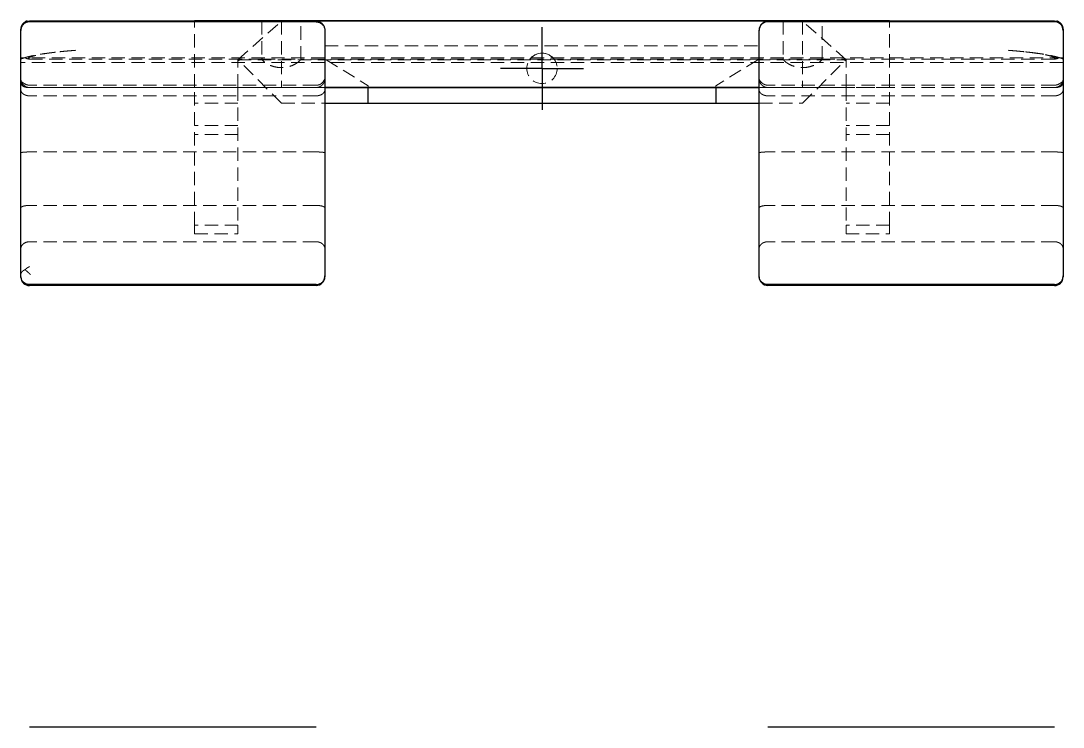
# Model space of a CAD drawing. Header units: millimetres. Extents: x 33 to 236, y 11 to 171.
# Drawn here: x 33.3 to 132.7, y 103.2 to 170.6 of the extents above; entities that cross this region are included whole.
import ezdxf

# ---------------------------------------------------------------- set-up
doc = ezdxf.new("R2010")
doc.units = ezdxf.units.MM
doc.linetypes.add('HIDDEN', pattern=[1.905, 1.27, -0.635])
doc.layers.add('10', color=7, linetype='Continuous')

# ---------------------------------------------------------------- blocks, each defined once
blk = doc.blocks.new('SW_CENTERMARKSYMBOL_2')
at = {"layer": '10', "color": 0}
for p, q in [((0, 2.5), (0, 3.951)), ((0, 0), (0, 2.5)), ((-2.5, 0), (-3.951, 0)), ((0, 0), (-2.5, 0)), ((0, 0), (0, -2.5)), ((0, 0), (2.5, 0)), ((2.5, 0), (3.951, 0)), ((0, -2.5), (0, -3.951))]:
    blk.add_line(p, q, dxfattribs=at)

msp = doc.modelspace()

# ---------------------------------------------------------------- linework, layer by layer
at = {"color": 7, "linetype": 'Continuous', "lineweight": 25}
for p, q in [((33.869, 170.6), (34.093, 170.6)), ((49.843, 170.6), (34.093, 170.6)), ((61.448, 170.535), (34.093, 170.535)), ((49.843, 170.589), (49.843, 170.625)), ((116.157, 170.625), (49.843, 170.625)), ((107.868, 170.6), (58.132, 170.6)), ((131.907, 170.535), (104.552, 170.535)), ((116.157, 170.589), (116.157, 170.625)), ((131.907, 170.6), (116.157, 170.6)), ((131.907, 170.6), (132.131, 170.6)), ((33.264, 169.706), (33.264, 169.816)), ((33.264, 162.208), (33.264, 169.706)), ((62.277, 169.745), (62.277, 169.707)), ((62.277, 169.707), (62.277, 162.208)), ((103.723, 169.707), (103.723, 169.745)), ((103.723, 162.208), (103.723, 169.707)), ((132.736, 169.816), (132.736, 169.707)), ((132.736, 169.707), (132.736, 162.208)), ((103.723, 164.26), (62.277, 164.26)), ((103.723, 164.259), (62.277, 164.259)), ((62.277, 164.255), (103.723, 164.255)), ((66.421, 162.769), (66.421, 164.255)), ((99.579, 164.255), (99.579, 162.769)), ((33.264, 152.139), (33.264, 162.208)), ((62.277, 162.769), (66.421, 162.769)), ((62.277, 162.208), (62.277, 152.139)), ((66.421, 162.769), (99.579, 162.769)), ((99.579, 162.769), (103.723, 162.769)), ((103.723, 152.139), (103.723, 162.208)), ((132.736, 162.208), (132.736, 152.139)), ((33.264, 146.278), (33.264, 152.139)), ((62.277, 152.139), (62.277, 146.278)), ((103.723, 146.278), (103.723, 152.139)), ((132.736, 152.139), (132.736, 146.278)), ((33.264, 146.178), (33.264, 146.278)), ((62.277, 146.278), (62.277, 146.201)), ((103.723, 146.201), (103.723, 146.278)), ((132.736, 146.278), (132.736, 146.178)), ((61.448, 145.45), (34.093, 145.45)), ((131.907, 145.45), (104.552, 145.45)), ((61.448, 103.209), (34.093, 103.209)), ((131.907, 103.209), (104.552, 103.209))]:
    msp.add_line(p, q, dxfattribs=at)
at = {"color": 7, "linetype": 'HIDDEN', "lineweight": 18}
for p, q in [((58.132, 170.6), (49.843, 170.6)), ((49.843, 164.265), (49.843, 170.589)), ((53.987, 166.914), (58.132, 170.6)), ((56.267, 170.6), (56.267, 166.952)), ((56.267, 170.6), (56.267, 166.914)), ((58.132, 170.6), (58.132, 164.259)), ((59.997, 166.952), (59.997, 170.6)), ((59.997, 166.914), (59.997, 170.6)), ((61.448, 170.589), (104.552, 170.589)), ((106.003, 170.6), (106.003, 166.952)), ((106.003, 170.6), (106.003, 166.914)), ((116.157, 170.6), (107.868, 170.6)), ((107.868, 170.6), (107.868, 164.259)), ((112.013, 166.914), (107.868, 170.6)), ((109.733, 166.952), (109.733, 170.6)), ((109.733, 166.914), (109.733, 170.6)), ((116.157, 164.265), (116.157, 170.589)), ((62.277, 169.76), (62.277, 169.745)), ((103.723, 169.745), (103.723, 169.76)), ((62.277, 168.226), (103.723, 168.226)), ((62.277, 168.226), (103.723, 168.226)), ((132.736, 167.11), (33.264, 167.11)), ((132.736, 166.656), (33.264, 166.656)), ((56.276, 166.981), (34.093, 166.981)), ((53.987, 164.265), (53.987, 166.914)), ((53.987, 166.914), (112.013, 166.914)), ((53.987, 166.914), (112.013, 166.914)), ((53.987, 164.255), (53.987, 166.914)), ((58.132, 162.769), (53.987, 166.914)), ((56.267, 167.11), (56.267, 166.958)), ((56.28, 166.982), (59.984, 166.982)), ((59.984, 166.982), (59.98, 166.952)), ((106.016, 166.982), (59.984, 166.982)), ((106.012, 166.981), (59.988, 166.981)), ((59.997, 166.951), (59.997, 167.11)), ((62.388, 166.914), (62.277, 166.982)), ((62.388, 166.914), (66.421, 164.427)), ((103.612, 166.914), (99.579, 164.427)), ((103.612, 166.914), (103.723, 166.982)), ((106.003, 167.11), (106.003, 166.951)), ((109.72, 166.982), (106.016, 166.982)), ((106.016, 166.982), (106.02, 166.952)), ((107.868, 162.769), (112.013, 166.914)), ((131.907, 166.981), (109.724, 166.981)), ((109.733, 166.958), (109.733, 167.11)), ((112.013, 164.265), (112.013, 166.914)), ((112.013, 164.255), (112.013, 166.914)), ((61.448, 164.483), (34.093, 164.483)), ((34.093, 164.478), (34.093, 164.474)), ((61.448, 164.264), (34.093, 164.264)), ((62.277, 164.26), (34.093, 164.26)), ((116.157, 164.265), (49.843, 164.265)), ((112.013, 164.265), (53.987, 164.265)), ((53.987, 164.255), (62.277, 164.255)), ((62.277, 164.259), (58.132, 164.259)), ((104.552, 164.264), (61.448, 164.264)), ((66.421, 164.255), (66.421, 164.427)), ((99.579, 164.427), (99.579, 164.255)), ((131.907, 164.26), (103.723, 164.26)), ((107.868, 164.259), (103.723, 164.259)), ((103.723, 164.255), (112.013, 164.255)), ((131.907, 164.483), (104.552, 164.483)), ((131.907, 164.264), (104.552, 164.264)), ((131.907, 164.474), (131.907, 164.478)), ((61.448, 163.468), (34.093, 163.468)), ((131.907, 163.468), (104.552, 163.468)), ((53.987, 162.769), (49.843, 162.769)), ((58.132, 162.769), (62.277, 162.769)), ((103.723, 162.769), (107.868, 162.769)), ((116.157, 162.769), (112.013, 162.769)), ((53.987, 160.649), (49.843, 160.649)), ((116.157, 160.649), (112.013, 160.649)), ((53.987, 159.776), (49.843, 159.776)), ((116.157, 159.776), (112.013, 159.776)), ((61.448, 158.111), (34.093, 158.111)), ((131.907, 158.111), (104.552, 158.111)), ((61.448, 153.009), (34.093, 153.009)), ((131.907, 153.009), (104.552, 153.009)), ((53.987, 151.118), (49.843, 151.118)), ((49.843, 150.309), (49.843, 151.118)), ((49.843, 150.309), (53.987, 150.309)), ((53.987, 151.118), (53.987, 150.309)), ((116.157, 151.118), (112.013, 151.118)), ((112.013, 151.118), (112.013, 150.309)), ((112.013, 150.309), (116.157, 150.309)), ((116.157, 150.309), (116.157, 151.118)), ((61.448, 149.539), (34.093, 149.539)), ((131.907, 149.539), (104.552, 149.539))]:
    msp.add_line(p, q, dxfattribs=at)
msp.add_circle((83, 166.085), 1.451, dxfattribs=at)
msp.add_arc((83, 166.085), 1.451, 34.8499, 145.1501, dxfattribs=at)
at = {"color": 7, "linetype": 'Continuous', "lineweight": 25}
for centre, start, end in [((34.093, 146.178), 180.002, 270.002), ((61.448, 146.201), 269.998, 359.998), ((104.552, 146.201), 180.002, 270.002), ((131.907, 146.178), 269.998, 359.998)]:
    msp.add_arc(centre, 0.829, start, end, dxfattribs=at)
at = {"color": 7, "linetype": 'HIDDEN', "lineweight": 18}
for centre, major_axis, ratio, start_param, end_param in [((61.448, 169.76), (0, -0.829), 0.999955, 1.570796, 3.141593), ((104.552, 169.76), (0, 0.829), 0.999955, 0, 1.570796), ((58.132, 166.507), (0, 4.868), 0.38314, 1.446572, 1.473224), ((58.132, 166.507), (0, 4.868), 0.38314, 4.809961, 4.836614), ((107.868, 166.507), (0, 4.868), 0.38314, 1.446572, 1.473224), ((107.868, 166.507), (0, 4.868), 0.38314, 4.809961, 4.836614)]:
    msp.add_ellipse(centre, major_axis=major_axis, ratio=ratio, start_param=start_param, end_param=end_param, dxfattribs=at)
at = {"color": 7, "linetype": 'Continuous', "lineweight": 25}
for centre, start_param, end_param in [((88.695, 138.715), 1.619117, 1.667742), ((77.305, 138.715), 1.473851, 1.522476)]:
    msp.add_ellipse(centre, major_axis=(564.113, 0), ratio=0.011815, start_param=start_param, end_param=end_param, dxfattribs=at)
for points, knots in [([(33.869, 170.6), (33.865, 170.6), (33.859, 170.6), (33.838, 170.595), (33.808, 170.586), (33.769, 170.573), (33.723, 170.553), (33.65, 170.515), (33.528, 170.43), (33.409, 170.295), (33.328, 170.144), (33.276, 169.997), (33.268, 169.88), (33.264, 169.816)], [0, 0, 0, 0, 0.109297, 0.207527, 0.29508, 0.372509, 0.440613, 0.500564, 0.615734, 0.749925, 0.81464, 0.897949, 1, 1, 1, 1]), ([(34.093, 170.535), (34.062, 170.534), (34.001, 170.532), (33.908, 170.516), (33.814, 170.489), (33.721, 170.449), (33.631, 170.397), (33.546, 170.332), (33.468, 170.255), (33.399, 170.164), (33.341, 170.063), (33.298, 169.951), (33.269, 169.831), (33.266, 169.748), (33.264, 169.706)], [0, 0, 0, 0, 0.069933, 0.142302, 0.217108, 0.294351, 0.374031, 0.456147, 0.540699, 0.627688, 0.717113, 0.808973, 0.903269, 1, 1, 1, 1]), ([(61.448, 170.535), (61.477, 170.534), (61.539, 170.532), (61.632, 170.516), (61.729, 170.488), (61.827, 170.446), (61.924, 170.388), (62.016, 170.313), (62.101, 170.222), (62.174, 170.114), (62.23, 169.99), (62.269, 169.853), (62.274, 169.756), (62.277, 169.707)], [0, 0, 0, 0, 0.06836, 0.14123, 0.21861, 0.3005, 0.3869, 0.477811, 0.573231, 0.673161, 0.7776, 0.886546, 1, 1, 1, 1]), ([(104.552, 170.535), (104.335, 170.535), (104.12, 170.446), (103.813, 170.139), (103.723, 169.924), (103.723, 169.707)], [0, 0, 0, 0, 0.5, 0.5, 1, 1, 1, 1]), ([(132.736, 169.707), (132.736, 169.924), (132.647, 170.139), (132.34, 170.446), (132.124, 170.535), (131.907, 170.535)], [0, 0, 0, 0, 0.5, 0.5, 1, 1, 1, 1]), ([(132.736, 169.816), (132.735, 169.845), (132.734, 169.901), (132.721, 169.98), (132.703, 170.051), (132.681, 170.114), (132.658, 170.168), (132.634, 170.215), (132.576, 170.311), (132.472, 170.43), (132.337, 170.524), (132.247, 170.567), (132.188, 170.588), (132.147, 170.599), (132.137, 170.6), (132.131, 170.6)], [0, 0, 0, 0, 0.046102, 0.088742, 0.127926, 0.163664, 0.195972, 0.224866, 0.250373, 0.384503, 0.499719, 0.592459, 0.704957, 0.840226, 1, 1, 1, 1]), ([(34.093, 145.45), (34.062, 145.451), (33.998, 145.453), (33.901, 145.47), (33.801, 145.5), (33.702, 145.545), (33.606, 145.604), (33.515, 145.68), (33.432, 145.772), (33.362, 145.88), (33.307, 146.002), (33.271, 146.136), (33.266, 146.23), (33.264, 146.278)], [0, 0, 0, 0, 0.071531, 0.146906, 0.226138, 0.30924, 0.396221, 0.487091, 0.581857, 0.680525, 0.783102, 0.889592, 1, 1, 1, 1]), ([(61.448, 145.45), (61.479, 145.451), (61.542, 145.453), (61.636, 145.47), (61.731, 145.498), (61.825, 145.538), (61.915, 145.591), (61.999, 145.657), (62.077, 145.735), (62.145, 145.825), (62.201, 145.926), (62.243, 146.037), (62.271, 146.155), (62.275, 146.236), (62.277, 146.278)], [0, 0, 0, 0, 0.0713495, 0.144849, 0.2205111, 0.2983467, 0.378365, 0.4605732, 0.544977, 0.63158, 0.7203841, 0.8113897, 0.9045957, 1, 1, 1, 1]), ([(104.552, 145.45), (104.521, 145.451), (104.457, 145.453), (104.36, 145.47), (104.261, 145.5), (104.162, 145.545), (104.065, 145.604), (103.974, 145.68), (103.892, 145.772), (103.821, 145.88), (103.767, 146.002), (103.73, 146.136), (103.726, 146.23), (103.723, 146.278)], [0, 0, 0, 0, 0.071531, 0.146906, 0.226138, 0.30924, 0.396221, 0.487091, 0.581857, 0.680525, 0.783102, 0.889592, 1, 1, 1, 1]), ([(131.907, 145.45), (132.017, 145.45), (132.125, 145.471), (132.326, 145.555), (132.418, 145.617), (132.57, 145.769), (132.632, 145.862), (132.714, 146.06), (132.736, 146.17), (132.736, 146.278)], [0, 0, 0, 0, 0.25, 0.25, 0.5, 0.5, 0.75, 0.75, 1, 1, 1, 1])]:
    msp.add_open_spline(points, degree=3, knots=knots, dxfattribs=at)
at = {"color": 7, "linetype": 'HIDDEN', "lineweight": 18}
for points, knots in [([(33.264, 166.98), (33.276, 166.987), (33.302, 167), (33.341, 167.011), (33.381, 167.022), (33.422, 167.036), (33.463, 167.05), (33.506, 167.065), (33.55, 167.08), (33.594, 167.095), (33.64, 167.11), (33.686, 167.124), (33.733, 167.138), (33.781, 167.151), (33.83, 167.165), (33.88, 167.178), (33.93, 167.191), (33.982, 167.204), (34.035, 167.218), (34.088, 167.231), (34.142, 167.244), (34.197, 167.257), (34.254, 167.27), (34.311, 167.282), (34.368, 167.295), (34.427, 167.308), (34.487, 167.32), (34.547, 167.333), (34.609, 167.345), (34.671, 167.357), (34.735, 167.369), (34.799, 167.381), (34.864, 167.393), (34.93, 167.405), (35.183, 167.449), (35.655, 167.523), (36.319, 167.607), (36.911, 167.672), (37.396, 167.72), (37.912, 167.766), (38.284, 167.796), (38.47, 167.811)], [0, 0, 0, 0, 0.016502, 0.03311, 0.049652, 0.06604, 0.082287, 0.098408, 0.114418, 0.130334, 0.146167, 0.161918, 0.177585, 0.193164, 0.208653, 0.224048, 0.239349, 0.254555, 0.269667, 0.284686, 0.299613, 0.314448, 0.329193, 0.343848, 0.358413, 0.37289, 0.38728, 0.401583, 0.4158, 0.429932, 0.443978, 0.457941, 0.471819, 0.485615, 0.499328, 0.627546, 0.749402, 0.811852, 0.874358, 0.937036, 1, 1, 1, 1]), ([(38.47, 167.811), (38.379, 167.804), (38.198, 167.79), (37.937, 167.768), (37.683, 167.745), (37.437, 167.722), (37.199, 167.699), (36.969, 167.675), (36.748, 167.651), (36.534, 167.627), (36.329, 167.602), (36.132, 167.577), (35.943, 167.552), (35.762, 167.526), (35.589, 167.5), (35.424, 167.474), (35.267, 167.447), (34.977, 167.394), (34.602, 167.313), (34.29, 167.219), (34.105, 167.148), (34.019, 167.1), (33.975, 167.06), (33.961, 167.038), (33.961, 167.024), (33.964, 167.016), (33.972, 167.009), (33.984, 167.003), (34, 166.997), (34.02, 166.992), (34.043, 166.988), (34.073, 166.985), (34.099, 166.984), (34.111, 166.984)], [0, 0, 0, 0, 0.030701, 0.061392, 0.092089, 0.122809, 0.153565, 0.184375, 0.215253, 0.246214, 0.277275, 0.308449, 0.339753, 0.3712, 0.402805, 0.434582, 0.466546, 0.498709, 0.623151, 0.749135, 0.813895, 0.874499, 0.907816, 0.937193, 0.949696, 0.960764, 0.970383, 0.978539, 0.985249, 0.990569, 0.994603, 0.997578, 1, 1, 1, 1]), ([(131.889, 166.984), (131.897, 166.984), (131.912, 166.984), (131.934, 166.986), (131.952, 166.988), (131.969, 166.99), (131.983, 166.993), (131.996, 166.996), (132.008, 167), (132.017, 167.004), (132.025, 167.007), (132.031, 167.012), (132.036, 167.016), (132.038, 167.021), (132.039, 167.027), (132.038, 167.039), (132.025, 167.061), (131.981, 167.101), (131.895, 167.148), (131.71, 167.22), (131.399, 167.312), (130.984, 167.402), (130.585, 167.473), (130.247, 167.526), (129.876, 167.577), (129.473, 167.627), (129.037, 167.675), (128.568, 167.722), (128.07, 167.768), (127.71, 167.797), (127.53, 167.811)], [0, 0, 0, 0, 0.001551, 0.003221, 0.005202, 0.007616, 0.010535, 0.014, 0.01804, 0.022672, 0.027906, 0.033748, 0.040196, 0.047245, 0.05489, 0.063131, 0.092516, 0.125857, 0.18635, 0.251024, 0.376595, 0.500547, 0.564802, 0.628302, 0.691159, 0.753491, 0.815418, 0.877062, 0.938547, 1, 1, 1, 1]), ([(132.736, 166.979), (132.702, 166.995), (132.628, 167.027), (132.498, 167.074), (132.34, 167.124), (132.151, 167.177), (131.926, 167.232), (131.663, 167.291), (131.358, 167.352), (131.029, 167.413), (130.681, 167.471), (130.325, 167.523), (129.939, 167.575), (129.521, 167.625), (129.072, 167.674), (128.59, 167.721), (128.079, 167.767), (127.713, 167.797), (127.53, 167.811)], [0, 0, 0, 0, 0.043777, 0.094381, 0.151112, 0.213209, 0.279874, 0.350295, 0.42368, 0.499282, 0.562843, 0.626214, 0.689278, 0.751974, 0.814305, 0.87633, 0.938171, 1, 1, 1, 1]), ([(59.978, 166.951), (59.977, 166.933), (59.975, 166.889), (59.769, 166.703), (59.397, 166.456), (58.876, 166.242), (58.29, 166.146), (57.748, 166.17), (57.244, 166.295), (56.791, 166.501), (56.433, 166.75), (56.267, 166.916), (56.274, 166.951), (56.275, 166.958)], [0, 0, 0, 0, 0.0661009, 0.1620267, 0.2674048, 0.3860885, 0.4745206, 0.563133, 0.648457, 0.7422746, 0.8526054, 0.9709502, 1, 1, 1, 1]), ([(106.022, 166.951), (106.023, 166.933), (106.025, 166.889), (106.231, 166.703), (106.603, 166.456), (107.124, 166.242), (107.71, 166.146), (108.252, 166.17), (108.756, 166.295), (109.209, 166.501), (109.567, 166.75), (109.733, 166.916), (109.726, 166.951), (109.725, 166.958)], [0, 0, 0, 0, 0.066101, 0.162027, 0.267405, 0.386088, 0.474521, 0.563133, 0.648457, 0.742275, 0.852605, 0.97095, 1, 1, 1, 1]), ([(33.264, 165.089), (33.264, 164.98), (33.285, 164.872), (33.368, 164.672), (33.43, 164.58), (33.659, 164.35), (33.874, 164.26), (34.093, 164.26)], [0, 0, 0, 0, 0.25, 0.25, 0.5, 0.5, 1, 1, 1, 1]), ([(34.093, 164.483), (34.062, 164.485), (33.995, 164.487), (33.903, 164.504), (33.815, 164.529), (33.695, 164.576), (33.57, 164.647), (33.443, 164.734), (33.353, 164.786), (33.302, 164.759), (33.29, 164.696), (33.284, 164.665)], [0, 0, 0, 0, 0.020923, 0.044305, 0.071869, 0.104749, 0.189111, 0.301537, 0.499278, 0.754578, 1, 1, 1, 1]), ([(34.093, 164.264), (34.079, 164.264), (34.05, 164.264), (33.988, 164.264), (33.861, 164.266), (33.685, 164.286), (33.483, 164.371), (33.326, 164.505), (33.303, 164.632), (33.296, 164.667)], [0, 0, 0, 0, 0.020661, 0.044168, 0.104375, 0.289013, 0.576774, 0.882528, 1, 1, 1, 1]), ([(62.277, 165.102), (62.276, 165.075), (62.274, 165.021), (62.262, 164.94), (62.242, 164.86), (62.205, 164.756), (62.142, 164.635), (62.039, 164.508), (61.914, 164.403), (61.769, 164.325), (61.612, 164.273), (61.502, 164.267), (61.448, 164.264)], [0, 0, 0, 0, 0.062593, 0.124903, 0.187531, 0.251068, 0.376168, 0.499994, 0.623786, 0.749187, 0.875367, 1, 1, 1, 1]), ([(62.266, 165.06), (62.261, 165.056), (62.254, 165.051), (62.165, 164.894), (62.083, 164.77), (61.988, 164.675), (61.938, 164.634), (61.902, 164.608), (61.865, 164.585), (61.813, 164.557), (61.713, 164.516), (61.586, 164.489), (61.496, 164.486), (61.448, 164.484)], [0, 0, 0, 0, 0.441165, 0.633184, 0.747971, 0.782375, 0.795895, 0.807984, 0.819516, 0.831265, 0.857266, 0.92264, 1, 1, 1, 1]), ([(104.552, 164.264), (104.525, 164.264), (104.471, 164.266), (104.39, 164.279), (104.31, 164.299), (104.207, 164.337), (104.087, 164.402), (103.961, 164.507), (103.858, 164.634), (103.783, 164.78), (103.733, 164.938), (103.726, 165.048), (103.723, 165.102)], [0, 0, 0, 0, 0.062392, 0.124582, 0.18721, 0.250906, 0.375822, 0.499891, 0.623443, 0.749048, 0.875064, 1, 1, 1, 1]), ([(104.552, 164.484), (104.503, 164.486), (104.43, 164.489), (104.324, 164.514), (104.243, 164.542), (104.162, 164.58), (104.051, 164.647), (103.922, 164.758), (103.809, 164.893), (103.743, 165.003), (103.735, 165.037), (103.732, 165.051)], [0, 0, 0, 0, 0.05616, 0.083346, 0.110694, 0.141129, 0.179035, 0.289812, 0.508995, 0.789569, 1, 1, 1, 1]), ([(131.907, 164.26), (132.017, 164.26), (132.124, 164.282), (132.325, 164.365), (132.417, 164.426), (132.646, 164.656), (132.736, 164.87), (132.736, 165.089)], [0, 0, 0, 0, 0.25, 0.25, 0.5, 0.5, 1, 1, 1, 1]), ([(132.716, 164.665), (132.71, 164.696), (132.698, 164.759), (132.647, 164.786), (132.557, 164.734), (132.43, 164.647), (132.305, 164.576), (132.185, 164.529), (132.097, 164.504), (132.005, 164.487), (131.938, 164.485), (131.907, 164.483)], [0, 0, 0, 0, 0.24543, 0.500727, 0.698466, 0.810891, 0.895252, 0.928131, 0.955696, 0.979077, 1, 1, 1, 1]), ([(132.704, 164.667), (132.697, 164.632), (132.674, 164.505), (132.517, 164.371), (132.315, 164.286), (132.14, 164.266), (132.012, 164.264), (131.95, 164.264), (131.921, 164.264), (131.907, 164.264)], [0, 0, 0, 0, 0.1173, 0.423463, 0.710404, 0.895398, 0.955726, 0.979286, 1, 1, 1, 1]), ([(33.264, 164.046), (33.265, 164.024), (33.267, 163.981), (33.283, 163.918), (33.308, 163.857), (33.342, 163.799), (33.383, 163.745), (33.431, 163.697), (33.484, 163.653), (33.539, 163.616), (33.596, 163.583), (33.653, 163.556), (33.709, 163.534), (33.762, 163.516), (33.814, 163.502), (33.862, 163.491), (33.906, 163.483), (33.947, 163.477), (33.983, 163.473), (34.016, 163.47), (34.045, 163.468), (34.07, 163.468), (34.086, 163.467), (34.093, 163.467)], [0, 0, 0, 0, 0.070966, 0.141937, 0.212308, 0.281488, 0.348926, 0.414129, 0.476675, 0.536225, 0.592524, 0.645393, 0.694726, 0.740477, 0.782648, 0.821283, 0.856449, 0.888236, 0.916743, 0.942072, 0.964327, 0.983606, 1, 1, 1, 1]), ([(61.448, 163.467), (61.464, 163.468), (61.503, 163.468), (61.569, 163.473), (61.653, 163.485), (61.752, 163.507), (61.865, 163.545), (61.985, 163.602), (62.1, 163.683), (62.196, 163.788), (62.264, 163.912), (62.272, 164.001), (62.277, 164.046)], [0, 0, 0, 0, 0.037797, 0.088779, 0.153868, 0.233968, 0.329707, 0.441084, 0.567028, 0.705035, 0.851078, 1, 1, 1, 1]), ([(103.723, 164.046), (103.724, 164.024), (103.726, 163.981), (103.742, 163.918), (103.767, 163.857), (103.801, 163.799), (103.843, 163.745), (103.891, 163.697), (103.943, 163.653), (103.999, 163.616), (104.056, 163.583), (104.112, 163.556), (104.168, 163.534), (104.222, 163.516), (104.273, 163.502), (104.321, 163.491), (104.366, 163.483), (104.406, 163.477), (104.443, 163.473), (104.476, 163.47), (104.505, 163.468), (104.53, 163.468), (104.545, 163.467), (104.552, 163.467)], [0, 0, 0, 0, 0.070966, 0.141937, 0.212308, 0.281488, 0.348926, 0.414129, 0.476675, 0.536225, 0.592524, 0.645393, 0.694726, 0.740477, 0.782648, 0.821283, 0.856449, 0.888236, 0.916743, 0.942072, 0.964327, 0.983606, 1, 1, 1, 1]), ([(131.907, 163.467), (131.924, 163.468), (131.962, 163.468), (132.029, 163.473), (132.112, 163.485), (132.212, 163.507), (132.325, 163.545), (132.444, 163.602), (132.56, 163.683), (132.656, 163.788), (132.723, 163.912), (132.732, 164.001), (132.736, 164.046)], [0, 0, 0, 0, 0.037797, 0.088779, 0.153868, 0.233968, 0.329707, 0.441084, 0.567028, 0.705035, 0.851078, 1, 1, 1, 1]), ([(34.093, 158.111), (34.065, 158.111), (34.004, 158.111), (33.905, 158.109), (33.793, 158.105), (33.671, 158.098), (33.548, 158.089), (33.432, 158.076), (33.339, 158.061), (33.276, 158.044), (33.268, 158.031), (33.264, 158.024)], [0, 0, 0, 0, 0.064095, 0.140609, 0.230282, 0.333447, 0.449719, 0.577682, 0.714691, 0.856958, 1, 1, 1, 1]), ([(61.448, 158.111), (61.477, 158.111), (61.539, 158.111), (61.632, 158.11), (61.729, 158.107), (61.827, 158.103), (61.924, 158.097), (62.016, 158.089), (62.101, 158.079), (62.174, 158.068), (62.231, 158.054), (62.269, 158.04), (62.274, 158.029), (62.277, 158.024)], [0, 0, 0, 0, 0.068341, 0.141197, 0.218566, 0.30045, 0.386848, 0.477759, 0.573184, 0.673121, 0.77757, 0.88653, 1, 1, 1, 1]), ([(103.723, 158.024), (103.724, 158.027), (103.726, 158.034), (103.741, 158.043), (103.764, 158.052), (103.795, 158.06), (103.832, 158.068), (103.876, 158.075), (103.924, 158.082), (103.976, 158.088), (104.031, 158.093), (104.089, 158.097), (104.147, 158.101), (104.207, 158.104), (104.267, 158.107), (104.326, 158.109), (104.385, 158.11), (104.442, 158.111), (104.498, 158.111), (104.534, 158.111), (104.552, 158.111)], [0, 0, 0, 0, 0.069897, 0.138107, 0.20463, 0.269465, 0.332614, 0.394074, 0.453847, 0.511933, 0.568332, 0.623043, 0.676067, 0.727404, 0.777054, 0.825016, 0.871292, 0.915881, 0.958784, 1, 1, 1, 1]), ([(131.907, 158.111), (131.937, 158.111), (131.998, 158.111), (132.092, 158.11), (132.189, 158.107), (132.287, 158.103), (132.384, 158.097), (132.476, 158.089), (132.56, 158.079), (132.633, 158.068), (132.69, 158.054), (132.729, 158.04), (132.734, 158.029), (132.736, 158.024)], [0, 0, 0, 0, 0.068341, 0.141197, 0.218566, 0.30045, 0.386848, 0.477759, 0.573184, 0.673121, 0.77757, 0.88653, 1, 1, 1, 1]), ([(34.093, 153.009), (34.063, 153.008), (34.003, 153.008), (33.914, 153.003), (33.825, 152.996), (33.738, 152.986), (33.655, 152.972), (33.576, 152.956), (33.497, 152.935), (33.416, 152.907), (33.339, 152.868), (33.277, 152.82), (33.268, 152.783), (33.264, 152.763)], [0, 0, 0, 0, 0.068024, 0.137152, 0.207408, 0.278809, 0.351376, 0.425126, 0.500076, 0.595214, 0.710255, 0.84519, 1, 1, 1, 1]), ([(61.448, 153.009), (61.476, 153.009), (61.534, 153.008), (61.622, 153.004), (61.71, 152.997), (61.798, 152.987), (61.883, 152.973), (61.963, 152.956), (62.055, 152.932), (62.147, 152.898), (62.223, 152.852), (62.268, 152.806), (62.274, 152.777), (62.277, 152.763)], [0, 0, 0, 0, 0.065068, 0.132762, 0.202857, 0.275047, 0.348957, 0.42415, 0.500144, 0.631028, 0.759412, 0.882987, 1, 1, 1, 1]), ([(103.723, 152.763), (103.724, 152.772), (103.726, 152.789), (103.74, 152.815), (103.764, 152.842), (103.798, 152.868), (103.843, 152.894), (103.898, 152.917), (103.975, 152.94), (104.08, 152.965), (104.221, 152.989), (104.382, 153.006), (104.495, 153.008), (104.552, 153.009)], [0, 0, 0, 0, 0.06579, 0.134014, 0.204413, 0.276659, 0.350361, 0.425071, 0.500302, 0.61661, 0.740668, 0.869618, 1, 1, 1, 1]), ([(131.907, 153.009), (131.936, 153.009), (131.994, 153.008), (132.081, 153.004), (132.17, 152.997), (132.258, 152.987), (132.343, 152.973), (132.423, 152.956), (132.514, 152.932), (132.607, 152.898), (132.682, 152.852), (132.728, 152.806), (132.734, 152.777), (132.736, 152.763)], [0, 0, 0, 0, 0.065068, 0.132762, 0.202857, 0.275047, 0.348957, 0.42415, 0.500144, 0.631028, 0.759412, 0.882987, 1, 1, 1, 1]), ([(34.093, 149.539), (33.995, 149.539), (33.89, 149.525), (33.686, 149.459), (33.588, 149.408), (33.426, 149.278), (33.362, 149.198), (33.282, 149.034), (33.264, 148.949), (33.264, 148.87)], [0, 0, 0, 0, 0.25, 0.25, 0.5, 0.5, 0.75, 0.75, 1, 1, 1, 1]), ([(61.448, 149.539), (61.478, 149.538), (61.541, 149.537), (61.638, 149.523), (61.742, 149.498), (61.848, 149.459), (61.954, 149.405), (62.055, 149.333), (62.144, 149.244), (62.216, 149.137), (62.267, 149.014), (62.273, 148.927), (62.277, 148.882)], [0, 0, 0, 0, 0.069097, 0.145067, 0.227908, 0.317618, 0.414195, 0.517637, 0.627942, 0.745106, 0.869126, 1, 1, 1, 1]), ([(103.723, 148.882), (103.724, 148.906), (103.726, 148.953), (103.741, 149.022), (103.764, 149.088), (103.794, 149.15), (103.831, 149.207), (103.873, 149.259), (103.919, 149.307), (103.969, 149.35), (104.022, 149.387), (104.077, 149.42), (104.132, 149.449), (104.188, 149.473), (104.244, 149.492), (104.3, 149.508), (104.354, 149.52), (104.406, 149.529), (104.457, 149.535), (104.505, 149.538), (104.537, 149.539), (104.552, 149.539)], [0, 0, 0, 0, 0.069768, 0.137633, 0.203594, 0.267651, 0.329804, 0.390053, 0.448397, 0.504838, 0.559375, 0.612007, 0.662735, 0.711559, 0.758478, 0.803493, 0.846603, 0.887809, 0.92711, 0.964507, 1, 1, 1, 1]), ([(131.907, 149.539), (131.937, 149.538), (132, 149.537), (132.098, 149.523), (132.201, 149.498), (132.308, 149.459), (132.414, 149.405), (132.514, 149.333), (132.604, 149.244), (132.676, 149.137), (132.726, 149.014), (132.733, 148.927), (132.736, 148.882)], [0, 0, 0, 0, 0.069097, 0.145067, 0.227908, 0.317618, 0.414195, 0.517637, 0.627942, 0.745106, 0.869126, 1, 1, 1, 1]), ([(33.675, 146.878), (33.652, 146.869), (33.604, 146.849), (33.539, 146.814), (33.476, 146.773), (33.417, 146.726), (33.354, 146.66), (33.283, 146.558), (33.271, 146.468), (33.264, 146.413)], [0, 0, 0, 0, 0.087087, 0.180307, 0.279857, 0.385909, 0.498623, 0.692016, 1, 1, 1, 1]), ([(34.093, 147.166), (34.062, 147.151), (34.003, 147.123), (33.919, 147.073), (33.844, 147.022), (33.779, 146.972), (33.724, 146.924), (33.69, 146.893), (33.675, 146.878)], [0, 0, 0, 0, 0.216761, 0.413453, 0.590112, 0.746753, 0.883379, 1, 1, 1, 1]), ([(34.173, 146.413), (34.154, 146.431), (34.112, 146.471), (34.041, 146.539), (33.976, 146.601), (33.887, 146.683), (33.791, 146.773), (33.711, 146.845), (33.675, 146.878)], [0, 0, 0, 0, 0.111644, 0.250116, 0.422912, 0.500691, 0.776181, 1, 1, 1, 1])]:
    msp.add_open_spline(points, degree=3, knots=knots, dxfattribs=at)
for points in [[(34.093, 166.981), (33.936, 166.981), (33.784, 167.027), (33.655, 167.11)], [(132.345, 167.11), (132.216, 167.027), (132.064, 166.981), (131.907, 166.981)], [(49.843, 151.118), (49.843, 154.373), (49.843, 162.661), (49.843, 164.265)], [(53.987, 164.255), (53.987, 162.625), (53.987, 154.366), (53.987, 151.118)], [(112.013, 164.255), (112.013, 162.625), (112.013, 154.366), (112.013, 151.118)], [(116.157, 151.118), (116.157, 154.373), (116.157, 162.661), (116.157, 164.265)]]:
    msp.add_open_spline(points, degree=3, dxfattribs=at)

# ---------------------------------------------------------------- block references
at = {"layer": '10'}
msp.add_blockref('SW_CENTERMARKSYMBOL_2', (83, 166.085), dxfattribs=at)

doc.saveas('drawing.dxf')
